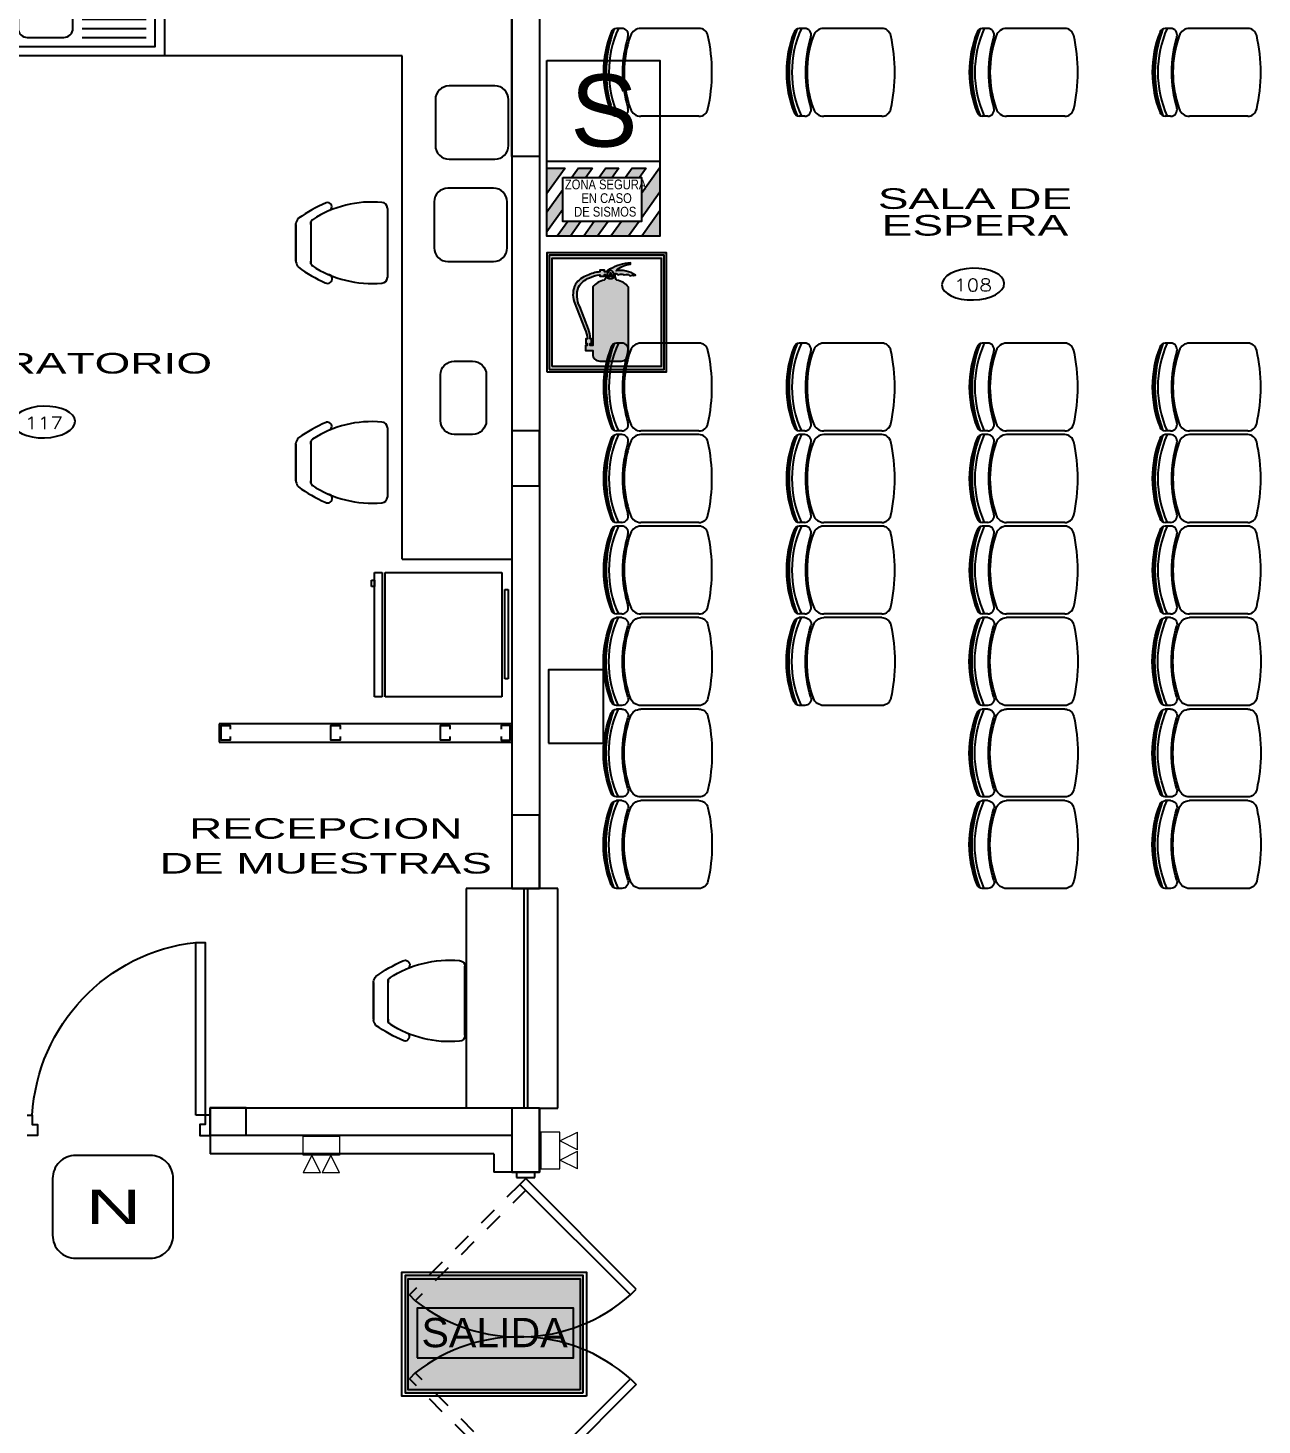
# Model space of a CAD drawing. Header units: millimetres. Extents: x 791 to 2661, y 209 to 602.
# Drawn here: x 1183.14 to 1189.88, y 486.05 to 493.68 of the extents above; entities that cross this region are included whole.
import ezdxf
from ezdxf.enums import TextEntityAlignment as Align

# ---------------------------------------------------------------- set-up
doc = ezdxf.new("R2010")
doc.units = ezdxf.units.MM
doc.header["$LTSCALE"] = 0.1
for name, pattern in [('DASHED', [0.75, 0.5, -0.25]), ('HIDDEN2', [4.7625, 3.175, -1.5875]), ('TRAZOS2', [0.375, 0.25, -0.125])]:
    doc.linetypes.add(name, pattern=pattern)
for name, color, linetype in [('01', 1, 'Continuous'), ('02', 8, 'Continuous'), ('03', 8, 'Continuous'), ('06', 1, 'Continuous'), ('1TEXTO-05', 5, 'Continuous'), ('CIRCUITO DE SALIDA', 8, 'Continuous'), ('COLUMNAS', 1, 'Continuous'), ('Equipamiento', 1, 'Continuous'), ('IE-ALUM', 4, 'Continuous'), ('LETRERO SEGURIDAD', 86, 'Continuous'), ('LINEAS', 3, 'HIDDEN2'), ('MARCO_FONDO_NEGRO', 7, 'Continuous'), ('Muebles proyeccion', 1, 'DASHED'), ('N-AMB', 2, 'Continuous'), ('Pisos', 253, 'Continuous'), ('Puertas', 1, 'Continuous'), ('S LETRERO', 255, 'Continuous'), ('Sanitarios', 1, 'Continuous'), ('SEÑAL_FONDO_FIGURAS', 254, 'Continuous'), ('SEÑAL_FONDO_NEGRO', 7, 'Continuous'), ('SEÑAL_FONDO_VERDE', 86, 'Continuous'), ('SEÑALES', 1, 'Continuous'), ('señalizacion', 1, 'Continuous')]:
    doc.layers.add(name, color=color, linetype=linetype)
doc.layers.add('layer2', color=2, linetype='Continuous', lineweight=20)
doc.layers.add('LINEA 01', color=8, linetype='Continuous', lineweight=13)
doc.styles.add('0', font='romans.SHX', dxfattribs={"width": 1.5})
doc.styles.add('franklin gothic medium', font='framd.ttf')
doc.styles.add('ROMANS', font='', dxfattribs={"oblique": 1, "height": 0.075})
doc.styles.add('TEXTO TITULOS', font='', dxfattribs={"height": 0.12})
doc.styles.get('ROMANS').set_extended_font_data('Arial')
doc.styles.get('TEXTO TITULOS').set_extended_font_data('Arial')

# ---------------------------------------------------------------- blocks, each defined once
blk = doc.blocks.new('A$C0E812A79')
at = {"layer": 'Puertas', "linetype": 'TRAZOS2', "ltscale": 3}
for p, q in [((0.0668, -0.0182, 0.005), (0.671, 0.5859, 0.005)), ((0.0986, -0.05, 0.005), (0.7028, 0.5541, 0.005)), ((1.7014, -0.05, 0.005), (1.0972, 0.5541, 0.005)), ((1.7332, -0.0182, 0.005), (1.129, 0.5859, 0.005))]:
    blk.add_line(p, q, dxfattribs=at)
at = {"layer": 'Puertas'}
for p, q in [((0.7028, 0.5541, 0.005), (0.671, 0.5859, 0.005)), ((1.0972, 0.5541, 0.005), (1.129, 0.5859, 0.005))]:
    blk.add_line(p, q, dxfattribs=at)
at = {"layer": 'Puertas', "ltscale": 3}
for p, q in [((0, -0.1), (0, 0)), ((0, 0), (0.03, 0)), ((0.03, 0), (0.03, -0.025)), ((1.8, 0), (1.77, 0)), ((1.77, 0), (1.77, -0.025)), ((1.8, -0.1), (1.8, 0)), ((0.03, -0.025), (0.03, -0.025)), ((0.03, -0.025), (0.03, -0.1)), ((0.035, -0.05, 0.005), (0.0668, -0.0182, 0.005)), ((0.6391, -0.6542, 0.005), (0.035, -0.05, 0.005)), ((0.0668, -0.0182, 0.005), (0.671, -0.6223, 0.005)), ((1.7332, -0.0182, 0.005), (1.129, -0.6223, 0.005)), ((1.1609, -0.6542, 0.005), (1.765, -0.05, 0.005)), ((1.765, -0.05, 0.005), (1.7332, -0.0182, 0.005)), ((1.77, -0.025), (1.77, -0.025)), ((1.77, -0.025), (1.77, -0.1)), ((0.03, -0.1), (0, -0.1)), ((1.77, -0.1), (1.8, -0.1)), ((0.671, -0.6223, 0.005), (0.6391, -0.6542, 0.005)), ((1.129, -0.6223, 0.005), (1.1609, -0.6542, 0.005))]:
    blk.add_line(p, q, dxfattribs=at)
at = {"layer": 'Puertas'}
for centre, start, end in [((-0.017, -0.0151, 0.015), 318.56511, 38.33834), ((1.817, -0.0151, 0.015), 141.66166, 221.43489)]:
    blk.add_arc(centre, 0.9176, start, end, dxfattribs=at)
blk = doc.blocks.new('A$C381B24D8')
at = {"layer": 'Puertas'}
blk.add_lwpolyline([(0.07, 0.1), (0.07, 0.95), (0.025, 0.95), (0.025, 0.1)], close=True, dxfattribs=at)
for points in [[(0, 0.1), (0.025, 0.1), (0.025, 0.055), (0.05, 0.055), (0.05, 0), (0, 0)], [(0.9, 0.1), (0.875, 0.1), (0.875, 0.055), (0.85, 0.055), (0.85, 0), (0.9, 0)]]:
    blk.add_lwpolyline(points, dxfattribs=at)
blk.add_arc((-0.0292, 0.0499), 0.9056, 3.1739, 83.71109, dxfattribs=at)
blk = doc.blocks.new('B-9')
for p, q in [((-0.9681, -0.0646), (-0.6181, -0.0646)), ((-0.9681, -0.1146), (-0.6181, -0.1146)), ((-0.9681, -0.1646), (-0.6181, -0.1646)), ((-0.9681, -0.2146), (-0.6181, -0.2146)), ((-0.9681, -0.2146), (-0.6181, -0.2146)), ((-0.9681, -0.2646), (-0.6181, -0.2646)), ((-0.9681, -0.3146), (-0.6181, -0.3146)), ((-0.9681, -0.3646), (-0.6181, -0.3646)), ((-0.9681, -0.4146), (-0.6181, -0.4146)), ((-0.9681, -0.4646), (-0.6181, -0.4646))]:
    blk.add_line(p, q)
blk.add_lwpolyline([(-1.3681, -0.0146), (-1.3681, -0.5146), (-0.5681, -0.5146), (-0.5681, -0.0146)], close=True)
blk.add_lwpolyline([(-1.3181, -0.1146), (-1.3181, -0.4146, 0.414214), (-1.2681, -0.4646), (-1.0681, -0.4646, 0.414214), (-1.0181, -0.4146), (-1.0181, -0.1146, 0.414214), (-1.0681, -0.0646), (-1.2681, -0.0646, 0.414214)], format="xyb", close=True)
blk = doc.blocks.new('MC-19')
at = {"layer": 'Equipamiento'}
for p, q in [((0.2192, 0.631), (0.2193, 0.6328)), ((0.2193, 0.6328), (0.2193, 0.6329)), ((0.2193, 0.6328), (0.2193, 0.6328)), ((0.2193, 0.6328), (0.2193, 0.6328)), ((0.2193, 0.6328), (0.2193, 0.6328)), ((0.2193, 0.6328), (0.2193, 0.6328)), ((0.2193, 0.6328), (0.2193, 0.6328)), ((0.2193, 0.631), (0.2193, 0.2528)), ((0.2193, 0.6265), (0.2193, 0.2528)), ((-0.2807, 0.5428), (-0.2807, 0.5476)), ((-0.2807, 0.5428), (-0.2807, 0.5476)), ((-0.2807, 0.5428), (-0.2807, 0.3381)), ((-0.2807, 0.3428), (-0.2807, 0.5428)), ((-0.1999, 0.5569), (-0.1999, 0.3287)), ((-0.1999, 0.5433), (-0.1999, 0.5569)), ((-0.1999, 0.5569), (-0.1999, 0.5433)), ((-0.1999, 0.3287), (-0.1999, 0.3423)), ((0.2192, 0.2549), (0.2193, 0.2528)), ((0.2193, 0.2528), (0.2193, 0.2528)), ((0.2193, 0.2528), (0.2193, 0.2528))]:
    blk.add_line(p, q, dxfattribs=at)
for centre, radius, start, end in [((0.223, -0.1203), 0.8522, 113.39683, 125.1108), ((0.1325, 0.0765), 0.5891, 84.47386, 123.23104), ((-0.1086, 0.6393), 0.0236, 303.18455, 106.85889), ((0.1893, 0.6328), 0.03, 360, 90), ((-0.2266, 0.5403), 0.0546, 137.91193, 172.27353), ((-0.1803, 0.5516), 0.0202, 119.4922, 164.76408), ((-0.2009, 0.3564), 0.0819, 192.9593, 215.40271), ((0.2133, 0.9796), 0.8253, 234.35405, 246.14717), ((-0.1809, 0.3337), 0.0196, 194.76112, 241.35335), ((0.1341, 0.8152), 0.595, 236.66069, 275.32146), ((-0.1074, 0.2459), 0.0248, 238.20308, 80.96344), ((0.1893, 0.2528), 0.03, 270, 0)]:
    blk.add_arc(centre, radius, start, end, dxfattribs=at)
blk = doc.blocks.new('BLOCK8')
for p, q in [((-0.7305, 0.3426), (-0.7305, -0.3374)), ((-0.688, 0.3426), (-0.7305, 0.3426)), ((-0.688, -0.3374), (-0.688, 0.3426)), ((-0.671, 0.3426), (-0.671, -0.3374)), ((-0.0335, 0.3426), (-0.671, 0.3426)), ((-0.0335, -0.3374), (-0.0335, 0.3426)), ((-0.017, 0.2443), (-0.017, -0.2443)), ((0, 0.2443), (-0.017, 0.2443)), ((0, -0.2443), (0, 0.2443)), ((-0.7455, -0.2601), (-0.7455, -0.2942)), ((-0.7305, -0.2601), (-0.7455, -0.2601)), ((-0.7455, -0.2942), (-0.7305, -0.2942)), ((-0.7305, -0.2942), (-0.7305, -0.2601)), ((-0.017, -0.2443), (0, -0.2443)), ((-0.7305, -0.3374), (-0.688, -0.3374)), ((-0.671, -0.3374), (-0.0335, -0.3374))]:
    blk.add_line(p, q)
blk = doc.blocks.new('A$C5B7C0647')
at = {"layer": 'Equipamiento'}
for p, q in [((0.325, 0.4), (0.075, 0.4)), ((0, 0.325), (0, 0.075)), ((0.4, 0.075), (0.4, 0.325)), ((0.075, 0), (0.325, 0))]:
    blk.add_line(p, q, dxfattribs=at)
for centre, start, end in [((0.075, 0.325), 90, 180), ((0.325, 0.325), 0, 90), ((0.075, 0.075), 180, 270), ((0.325, 0.075), 270, 0)]:
    blk.add_arc(centre, 0.075, start, end, dxfattribs=at)
blk = doc.blocks.new('A$C3F322D38')
at = {"layer": 'Equipamiento'}
for p, q in [((-0.24, -0.1005), (-0.24, -0.0705)), ((0.24, -0.1005), (0.24, -0.0705)), ((-0.24, -0.5221), (-0.24, -0.2041)), ((0.24, -0.5221), (0.24, -0.2041))]:
    blk.add_line(p, q, dxfattribs=at)
for centre, radius, start, end in [((0, -0.6123), 0.5823, 65.66022, 114.33978), ((-0.2063, -0.0733), 0.0338, 113.58995, 175.27762), ((0, -0.678), 0.663, 69.07195, 110.92805), ((0, -0.6772), 0.6672, 69.62047, 110.37953), ((0, -0.5917), 0.5917, 68.18646, 111.81354), ((0.2063, -0.0733), 0.0338, 4.72238, 66.41005), ((-0.205, -0.1005), 0.035, 180, 286.85061), ((-0.18, -0.2041), 0.06, 109.1043, 180), ((0, -0.7089), 0.5959, 70.42637, 109.57363), ((0, -0.7605), 0.6561, 72.72344, 107.27656), ((0.205, -0.1005), 0.035, 253.14939, 0), ((0.18, -0.2041), 0.06, 0, 70.8957), ((-0.19, -0.5221), 0.05, 180, 257.77604), ((0.19, -0.5221), 0.05, 282.22396, 0), ((0, 0.3318), 0.9248, 257.47372, 282.52628)]:
    blk.add_arc(centre, radius, start, end, dxfattribs=at)
blk = doc.blocks.new('SAL4')
at = {"layer": 'SEÑAL_FONDO_FIGURAS'}
h = blk.add_hatch(color=256, dxfattribs=at)
h.paths.add_polyline_path([(845.8129, 731.0212), (845.8129, 731.4968), (846.5341, 731.4968), (846.5341, 731.0212)])
h.paths.add_polyline_path([(846.5211, 731.0343), (846.5211, 731.4837), (845.8259, 731.4837), (845.8259, 731.0343)], flags=16)
h.paths.add_polyline_path([(846.3999, 731.1488), (845.9025, 731.1488), (845.9025, 731.3815), (846.3999, 731.3815)], flags=8)
blk.add_hatch(color=256, dxfattribs=at).paths.add_polyline_path([(846.4952, 731.3638), (845.8624, 731.3638), (845.8624, 731.1627), (846.4952, 731.1627)])
at = {"layer": 'SEÑAL_FONDO_VERDE'}
h = blk.add_hatch(color=256, dxfattribs=at)
h.paths.add_polyline_path([(846.5211, 731.4837), (845.8259, 731.4837), (845.8259, 731.0343), (846.5211, 731.0343)])
h.paths.add_polyline_path([(846.4952, 731.3638), (846.4952, 731.1627), (845.8624, 731.1627), (845.8624, 731.3638)], flags=16)
at = {"layer": 'MARCO_FONDO_NEGRO'}
blk.add_lwpolyline([(846.5471, 731.0082), (845.7999, 731.0082), (845.7999, 731.5098), (846.5471, 731.5098)], close=True, dxfattribs=at)
at = {"layer": 'SEÑAL_FONDO_FIGURAS'}
blk.add_lwpolyline([(846.5341, 731.0212), (846.5341, 731.4968), (845.8129, 731.4968), (845.8129, 731.0212)], close=True, dxfattribs=at)
at = {"layer": 'SEÑAL_FONDO_NEGRO'}
blk.add_lwpolyline([(846.5211, 731.0343), (845.8259, 731.0343), (845.8259, 731.4837), (846.5211, 731.4837)], close=True, dxfattribs=at)
at = {"layer": 'SEÑAL_FONDO_VERDE'}
blk.add_lwpolyline([(845.8624, 731.1627), (846.4952, 731.1627), (846.4952, 731.3638), (845.8624, 731.3638)], close=True, dxfattribs=at)
at = {"layer": 'SEÑAL_FONDO_VERDE', "style": 'franklin gothic medium', "width": 1.05}
blk.add_text('SALIDA', height=0.11849, dxfattribs=at).set_placement((845.8794, 731.2063))
blk = doc.blocks.new('A$C039A1BB8')
at = {"layer": 'SEÑAL_FONDO_FIGURAS'}
h = blk.add_hatch(color=7, dxfattribs=at)
h.paths.add_polyline_path([(2.253, -0.048), (-0.062, -0.048), (-0.062, -2.353), (2.253, -2.353)])
h.paths.add_polyline_path([(2.193, -2.293), (-0.002, -2.293), (-0.002, -0.107), (2.193, -0.107)], flags=16)
h.paths.add_polyline_path([(1.533, -2.042, -0.414214), (1.391, -2.185), (0.956, -2.185, -0.414214), (0.813, -2.042), (0.813, -1.968), (0.669, -1.968), (0.669, -1.869), (0.704, -1.869), (0.704, -1.83), (0.672, -1.83), (0.672, -1.733), (0.707, -1.733, 0.083884), (0.652, -1.544), (0.441, -0.988, -0.214308), (0.466, -0.635, -0.167733), (0.703, -0.459, -0.097156), (0.957, -0.386), (0.957, -0.353), (1.054, -0.353), (1.054, -0.386), (1.087, -0.386, -0.303754), (1.174, -0.327, -0.115313), (1.572, -0.203), (1.574, -0.233, 0.177163), (1.283, -0.362, -0.189272), (1.675, -0.451), (1.641, -0.461, 0.309273), (1.607, -0.45), (1.559, -0.464, 0.291679), (1.496, -0.436), (1.45, -0.449, 0.202341), (1.367, -0.432), (1.321, -0.444, 0.390383), (1.269, -0.422, -0.914616), (1.081, -0.439), (1.054, -0.439), (1.054, -0.472), (0.957, -0.472), (0.957, -0.444, 0.074097), (0.745, -0.507, 0.17086), (0.525, -0.694, 0.207162), (0.55, -1.081), (0.73, -1.54, -0.083589), (0.764, -1.733), (0.789, -1.733), (0.789, -1.83), (0.762, -1.83), (0.762, -1.869), (0.813, -1.869), (0.813, -0.694, -0.204768), (1.046, -0.556, 0.117351), (1.081, -0.474, 0.582578), (1.267, -0.477, 0.113638), (1.301, -0.556, -0.204768), (1.533, -0.694)], flags=0)
h.paths.add_polyline_path([(1.192, -0.482), (1.174, -0.393), (1.156, -0.482, -6.735071)], flags=0)
at = {"layer": 'MARCO_FONDO_NEGRO'}
blk.add_lwpolyline([(-0.11, -2.4), (2.3, -2.4), (2.3, 0), (-0.11, 0)], close=True, dxfattribs=at)
at = {"layer": 'SEÑAL_FONDO_FIGURAS'}
for points in [[(-0.062, -2.353), (2.253, -2.353), (2.253, -0.048), (-0.062, -0.048)], [(-0.002, -2.293), (-0.002, -0.107), (2.193, -0.107), (2.193, -2.293)]]:
    blk.add_lwpolyline(points, close=True, dxfattribs=at)
for points in [[(1.081, -0.474, -0.117351), (1.046, -0.556, 0.204768), (0.813, -0.694), (0.813, -1.869), (0.762, -1.869), (0.762, -1.83), (0.789, -1.83), (0.789, -1.733), (0.764, -1.733, 0.083589), (0.73, -1.54), (0.55, -1.081, -0.207162), (0.525, -0.694, -0.17086), (0.745, -0.507, -0.074097), (0.957, -0.444), (0.957, -0.472), (1.054, -0.472), (1.054, -0.439), (1.081, -0.439, 0.914616), (1.269, -0.422, -0.390383), (1.321, -0.444), (1.367, -0.432, -0.202341), (1.45, -0.449), (1.496, -0.436, -0.291679), (1.559, -0.464), (1.607, -0.45, -0.309273), (1.641, -0.461), (1.675, -0.451, 0.189272), (1.283, -0.362, -0.177163), (1.574, -0.233), (1.572, -0.203, 0.115313), (1.174, -0.327, 0.303754), (1.087, -0.386), (1.054, -0.386), (1.054, -0.353), (0.957, -0.353), (0.957, -0.386, 0.097156), (0.703, -0.459, 0.167733), (0.466, -0.635, 0.214308), (0.441, -0.988), (0.652, -1.544, -0.083884), (0.707, -1.733), (0.672, -1.733), (0.672, -1.83), (0.704, -1.83), (0.704, -1.869), (0.669, -1.869), (0.669, -1.968), (0.813, -1.968), (0.813, -2.042, 0.414214), (0.956, -2.185), (1.391, -2.185, 0.414214), (1.533, -2.042), (1.533, -0.694, 0.204768), (1.301, -0.556, -0.113638), (1.267, -0.477, -0.582578)], [(1.174, -0.393), (1.192, -0.482, 6.735071), (1.156, -0.482)]]:
    blk.add_lwpolyline(points, format="xyb", close=True, dxfattribs=at)
blk = doc.blocks.new('SEG')
at = {"layer": 'LETRERO SEGURIDAD'}
h = blk.add_hatch(color=2, dxfattribs=at)
h.dxf.hatch_style = 2
h.paths.add_polyline_path([(0.276, 1.037), (0, 1.037), (0, 0.651)])
h = blk.add_hatch(color=2, dxfattribs=at)
h.dxf.hatch_style = 2
h.paths.add_polyline_path([(0.592, 0.894), (0.695, 1.037), (0.479, 1.037), (0.377, 0.894)])
h = blk.add_hatch(color=2, dxfattribs=at)
h.dxf.hatch_style = 2
h.paths.add_polyline_path([(0.996, 0.894), (1.098, 1.037), (0.898, 1.037), (0.795, 0.894)])
h = blk.add_hatch(color=2, dxfattribs=at)
h.dxf.hatch_style = 2
h.paths.add_polyline_path([(1.411, 0.894), (1.514, 1.037), (1.302, 1.037), (1.199, 0.894)])
h = blk.add_hatch(color=2, dxfattribs=at)
h.dxf.hatch_style = 2
h.paths.add_polyline_path([(1.441, 0.274), (1.723, 0.669), (1.723, 1.037), (1.717, 1.037), (1.441, 0.651)])
h = blk.add_hatch(color=2, dxfattribs=at)
h.dxf.hatch_style = 2
h.paths.add_polyline_path([(0, 0.367), (0, 0.066), (0.242, 0.405), (0.242, 0.706)])
h = blk.add_hatch(color=2, dxfattribs=at)
h.dxf.hatch_style = 2
h.paths.add_polyline_path([(0.518, 0.226), (0.318, 0.226), (0.156, 0), (0.357, 0)])
h = blk.add_hatch(color=2, dxfattribs=at)
h.dxf.hatch_style = 2
h.paths.add_polyline_path([(0.56, 0), (0.772, 0), (0.934, 0.226), (0.721, 0.226)])
h = blk.add_hatch(color=2, dxfattribs=at)
h.dxf.hatch_style = 2
h.paths.add_polyline_path([(0.976, 0), (1.245, 0), (1.406, 0.226), (1.137, 0.226)])
h = blk.add_hatch(color=2, dxfattribs=at)
h.dxf.hatch_style = 2
h.paths.add_polyline_path([(1.448, 0), (1.723, 0), (1.723, 0.385)])
at = {"layer": 'LETRERO SEGURIDAD', "color": 2}
for p, q in [((0, 1.143), (1.723, 1.143)), ((0, 1.037), (0.276, 1.037)), ((0.276, 1.037), (0, 0.651)), ((0.479, 1.037), (0.377, 0.894)), ((0.479, 1.037), (0.695, 1.037)), ((0.695, 1.037), (0.592, 0.894)), ((0.898, 1.037), (0.795, 0.894)), ((0.898, 1.037), (1.098, 1.037)), ((1.098, 1.037), (0.996, 0.894)), ((1.302, 1.037), (1.199, 0.894)), ((1.302, 1.037), (1.514, 1.037)), ((1.514, 1.037), (1.411, 0.894)), ((1.717, 1.037), (1.441, 0.651)), ((1.717, 1.037), (1.723, 1.037)), ((0.242, 0.706), (0, 0.367)), ((1.723, 0.669), (1.441, 0.274)), ((0.242, 0.405), (0, 0.066)), ((0.318, 0.226), (0.156, 0)), ((0.518, 0.226), (0.357, 0)), ((0.721, 0.226), (0.56, 0)), ((0.934, 0.226), (0.772, 0)), ((1.137, 0.226), (0.976, 0)), ((1.406, 0.226), (1.245, 0)), ((1.723, 0.385), (1.448, 0))]:
    blk.add_line(p, q, dxfattribs=at)
for points in [[(0, 2.679), (1.723, 2.679), (1.723, 0), (0, 0)], [(0.242, 0.894), (1.441, 0.894), (1.441, 0.226), (0.242, 0.226)]]:
    blk.add_lwpolyline(points, close=True, dxfattribs=at)
at = {"layer": 'LINEA 01', "color": 2, "char_height": 0.14898, "width": 3.73895, "attachment_point": 1}
for s, insert in [('{\\fSwis721 Cn BT|b0|i0|c0|p34;ZONA SEGURA}', (0.273, 0.863)), ('{\\fSwis721 Cn BT|b0|i0|c0|p34;EN CASO}', (0.526, 0.654)), ('{\\fSwis721 Cn BT|b0|i0|c0|p34;DE SISMOS}', (0.415, 0.447))]:
    blk.add_mtext(s, dxfattribs=dict(at, insert=insert))
at = {"layer": 'S LETRERO', "color": 2, "style": 'TEXTO TITULOS'}
blk.add_text('S', height=1.101, dxfattribs=at).set_placement((0.356, 1.365))
blk = doc.blocks.new('A$C4DE02C67')
at = {"layer": 'SEÑALES', "color": 2}
blk.add_lwpolyline([(0.0844, 0), (0.3556, 0, 0.414214), (0.4399, 0.0844), (0.4399, 0.2906, 0.414214), (0.3556, 0.375), (0.0844, 0.375, 0.414214), (0, 0.2906), (0, 0.0844, 0.414214)], format="xyb", close=True, dxfattribs=at)
at = {"layer": 'SEÑALES', "color": 2, "style": 'ROMANS', "width": 1.6}
blk.add_attdef('N', text='', height=0.125, dxfattribs=at).set_placement((0.2219, 0.1875), align=Align.MIDDLE_CENTER)
blk = doc.blocks.new('A$C19FD3893')
at = {"layer": 'SEÑALES', "color": 2}
blk.add_blockref('A$C4DE02C67', (-0.22, -0.375), dxfattribs=at).add_auto_attribs({'N': 'N'})
blk = doc.blocks.new('LUZ EMERG DUO')
at = {"layer": 'layer2'}
for p, q in [((-0.1, 0.2), (-0.004, 0.2)), ((-0.1, 0.2), (-0.052, 0.104)), ((-0.052, 0.104), (-0.004, 0.2)), ((0.004, 0.2), (0.1, 0.2)), ((0.004, 0.2), (0.052, 0.104)), ((0.052, 0.104), (0.1, 0.2)), ((-0.1, 0.104), (0.1, 0.104)), ((-0.1, 0), (-0.1, 0.104)), ((0.1, 0.104), (0.1, 0)), ((0.1, 0), (-0.1, 0))]:
    blk.add_line(p, q, dxfattribs=at)

msp = doc.modelspace()

# ---------------------------------------------------------------- linework, layer by layer
at = {"layer": '01'}
for p, q in [((1183.8814, 494.1291), (1183.8814, 493.5291)), ((1183.8814, 493.5291), (1182.9814, 493.5291)), ((1185.1814, 493.5291), (1183.8814, 493.5291)), ((1185.1814, 490.7791), (1185.1814, 493.5291)), ((1185.1814, 490.7791), (1185.7814, 490.7791)), ((1185.8464, 488.9791), (1185.8464, 487.7791)), ((1185.8664, 488.9791), (1185.8664, 487.7791))]:
    msp.add_line(p, q, dxfattribs=at)
at = {"layer": '02'}
for p, q in [((1185.7814, 488.9791), (1185.5314, 488.9791)), ((1185.5314, 488.9791), (1185.5314, 487.7791)), ((1186.0314, 488.9791), (1185.9314, 488.9791)), ((1186.0314, 487.7791), (1186.0314, 488.9791)), ((1185.9314, 487.7791), (1186.0314, 487.7791))]:
    msp.add_line(p, q, dxfattribs=at)
at = {"layer": '03'}
for p, q in [((1184.1814, 489.8791), (1184.1814, 489.7791)), ((1185.7814, 489.8791), (1184.1814, 489.8791)), ((1184.1814, 489.7791), (1185.7814, 489.7791))]:
    msp.add_line(p, q, dxfattribs=at)
for points in [[(1184.2414, 489.8091), (1184.2414, 489.7891), (1184.1914, 489.7891), (1184.1914, 489.8691), (1184.2414, 489.8691), (1184.2414, 489.8491)], [(1184.8414, 489.8091), (1184.8414, 489.7891), (1184.7914, 489.7891), (1184.7914, 489.8691), (1184.8414, 489.8691), (1184.8414, 489.8491)], [(1185.4414, 489.8091), (1185.4414, 489.7891), (1185.3914, 489.7891), (1185.3914, 489.8691), (1185.4414, 489.8691), (1185.4414, 489.8491)], [(1185.7214, 489.8091), (1185.7214, 489.7891), (1185.7714, 489.7891), (1185.7714, 489.8691), (1185.7214, 489.8691), (1185.7214, 489.8491)]]:
    msp.add_lwpolyline(points, dxfattribs=at)
at = {"layer": '06'}
for p, q in [((1185.9314, 494.2791), (1185.9314, 488.9791)), ((1185.7814, 494.1291), (1185.7814, 488.9791)), ((1185.9314, 488.9791), (1185.7814, 488.9791)), ((1185.9314, 488.9791), (1185.7814, 488.9791)), ((1185.9314, 487.7791), (1184.1314, 487.7791)), ((1184.1314, 487.7791), (1184.1314, 487.6291)), ((1185.9314, 487.7791), (1185.9314, 487.4291)), ((1185.0314, 487.6291), (1184.1314, 487.6291)), ((1185.7814, 487.6291), (1184.1314, 487.6291)), ((1185.7814, 487.6291), (1185.7814, 487.4291)), ((1185.9314, 487.4291), (1185.7814, 487.4291))]:
    msp.add_line(p, q, dxfattribs=at)
msp.add_lwpolyline([(1185.9814, 489.7741), (1186.2814, 489.7741), (1186.2814, 490.1741), (1185.9814, 490.1741)], close=True, dxfattribs=at)
at = {"layer": 'COLUMNAS', "ltscale": 0.15}
for points in [[(1185.4314, 494.2791), (1185.9314, 494.2791), (1185.9314, 492.9791), (1185.7814, 492.9791), (1185.7814, 494.1291), (1185.4314, 494.1291)], [(1185.9314, 491.4791), (1185.7814, 491.4791), (1185.7814, 491.1791), (1185.9314, 491.1791)], [(1185.9314, 489.3791), (1185.7814, 489.3791), (1185.7814, 488.9791), (1185.9314, 488.9791)], [(1184.129, 487.7815), (1184.129, 487.6315), (1184.329, 487.6315), (1184.329, 487.7815)], [(1185.7814, 487.4291), (1185.9314, 487.4291), (1185.9314, 487.7791), (1185.7814, 487.7791)]]:
    msp.add_lwpolyline(points, close=True, dxfattribs=at)
at = {"layer": 'Equipamiento', "lineweight": -2}
msp.add_lwpolyline([(1185.466, 491.8605), (1185.566, 491.8605, -0.414214), (1185.641, 491.7855), (1185.641, 491.5355, -0.414214), (1185.566, 491.4605), (1185.466, 491.4605, -0.414214), (1185.391, 491.5355), (1185.391, 491.7855, -0.414214)], format="xyb", close=True, dxfattribs=at)
at = {"layer": 'N-AMB', "ltscale": 0.5, "extrusion": (0, 0, -1)}
for centre in [(1188.3016, 492.2817), (1183.2231, 491.5281)]:
    msp.add_ellipse(centre, major_axis=(-0.1707, -0.0044), ratio=0.506987, dxfattribs=at)
at = {"layer": 'Pisos'}
for p, q in [((1184.1314, 487.6291), (1184.1314, 487.5291)), ((1185.6814, 487.5291), (1184.1314, 487.5291)), ((1185.6814, 487.5291), (1185.6814, 487.4291)), ((1185.7814, 487.4291), (1185.6814, 487.4291))]:
    msp.add_line(p, q, dxfattribs=at)

# ---------------------------------------------------------------- block references
at = {"layer": 'CIRCUITO DE SALIDA', "color": 90}
for name, p, xscale, yscale, zscale in [('SEG', (1185.9726, 492.5437), 0.3583571500645348, 0.3583571500645348, 0.3583571500645348), ('SAL4', (43.3497, -500.6559), 1.350000000000023, 1.350000000000023, 1.350000000000023)]:
    msp.add_blockref(name, p, dxfattribs=dict(at, xscale=xscale, yscale=yscale, zscale=zscale))
at = {"layer": 'Equipamiento', "rotation": 89.99999999999999}
for p in [(1185.7624, 492.9645), (1185.7555, 492.4054)]:
    msp.add_blockref('A$C5B7C0647', p, dxfattribs=at)
at = {"layer": 'Equipamiento', "lineweight": -2, "extrusion": (0, 0, -1), "zscale": -1, "rotation": 180}
msp.add_blockref('BLOCK8', (-1185.7597, 490.3689), dxfattribs=at)
at = {"layer": 'Equipamiento', "xscale": -1, "rotation": 180}
msp.add_blockref('MC-19', (1185.305, 488.8079), dxfattribs=at)
at = {"layer": 'IE-ALUM', "rotation": 180}
msp.add_blockref('LUZ EMERG DUO', (1184.7392, 487.6251), dxfattribs=at)
at = {"layer": 'IE-ALUM', "xscale": -1, "rotation": 270}
msp.add_blockref('LUZ EMERG DUO', (1185.9397, 487.5475), dxfattribs=at)
at = {"layer": 'LINEAS', "lineweight": -2}
for p in [(1184.8812, 492.0645), (1184.8812, 490.8645)]:
    msp.add_blockref('MC-19', p, dxfattribs=at)
at = {"layer": 'Muebles proyeccion', "rotation": 89.99999999999999}
for p in [(1186.2814, 493.4391), (1187.2814, 493.4391), (1188.2814, 493.4391), (1189.2814, 493.4391), (1186.2814, 491.7191), (1187.2814, 491.7191), (1188.2814, 491.7191), (1189.2814, 491.7191), (1186.2814, 491.2191), (1187.2814, 491.2191), (1188.2814, 491.2191), (1189.2814, 491.2191), (1186.2814, 490.7191), (1187.2814, 490.7191), (1188.2814, 490.7191), (1189.2814, 490.7191)]:
    msp.add_blockref('A$C3F322D38', p, dxfattribs=at)
at = {"layer": 'Muebles proyeccion', "xscale": -1, "rotation": 90}
for p in [(1186.2814, 490.2191), (1187.2814, 490.2191), (1188.2814, 490.2191), (1189.2814, 490.2191), (1186.2814, 489.7191), (1188.2814, 489.7191), (1189.2814, 489.7191), (1186.2814, 489.2191), (1188.2814, 489.2191), (1189.2814, 489.2191)]:
    msp.add_blockref('A$C3F322D38', p, dxfattribs=at)
at = {"layer": 'Puertas', "xscale": -1.111111111111313, "yscale": 1.111111111111313, "zscale": 1.111111111111332, "rotation": 1.258750703669876e-06}
msp.add_blockref('A$C381B24D8', (1184.1314, 487.6291), dxfattribs=at)
at = {"layer": 'Puertas', "rotation": 89.99999999999999}
msp.add_blockref('A$C0E812A79', (1185.8063, 485.6291), dxfattribs=at)
at = {"layer": 'Sanitarios'}
msp.add_blockref('B-9', (1184.3995, 494.0938), dxfattribs=at)
at = {"layer": 'señalizacion', "ltscale": 0.15}
for name, p, xscale, yscale, zscale in [('A$C039A1BB8', (1186.0023, 492.4532), 0.2710799999999836, 0.2710799999999836, 0.2710799999999836), ('A$C19FD3893', (1183.6, 487.5208), 1.5, 1.5, 1.5)]:
    msp.add_blockref(name, p, dxfattribs=dict(at, xscale=xscale, yscale=yscale, zscale=zscale))

# ---------------------------------------------------------------- texts
at = {"layer": '1TEXTO-05', "style": 'ROMANS', "width": 1.6}
for s, p in [('SALA DE', (1188.3124, 492.6927)), ('ESPERA', (1188.3124, 492.5466)), ('LABORATORIO', (1183.234, 491.793)), ('RECEPCION', (1184.7636, 489.2509)), ('DE MUESTRAS', (1184.7636, 489.0608))]:
    msp.add_text(s, height=0.1125, dxfattribs=at).set_placement(p, align=Align.CENTER)
at = {"layer": 'N-AMB', "color": 3, "ltscale": 0.5, "style": '0', "width": 1.2}
for s, p in [('108', (1188.3009, 492.2763)), ('117', (1183.2225, 491.5227))]:
    msp.add_text(s, height=0.06743, dxfattribs=at).set_placement(p, align=Align.MIDDLE)

doc.saveas('drawing.dxf')
